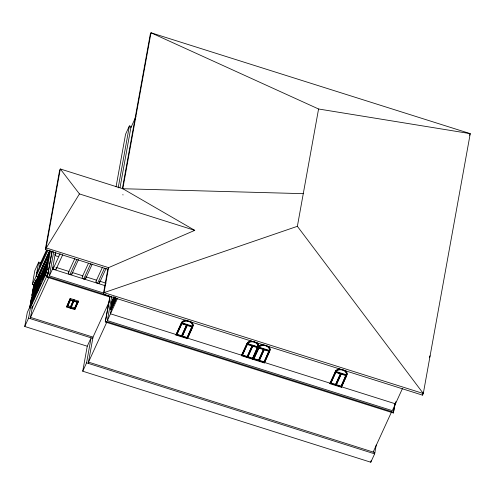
<?xml version="1.0" encoding="UTF-8"?>
<svg xmlns="http://www.w3.org/2000/svg" width="495" height="495" viewBox="0 0 495 495"><rect width="100%" height="100%" fill="white"/><g stroke="black" fill="none" stroke-linecap="round" stroke-linejoin="round"><path stroke-width="0.74" d="M40.571 277.113L40.293 277.602L40.961 275.591L40.441 277.293L40.64 276.445L39.959 276.235C39.817 275.406 40.058 276.142 40.101 276.099M39.885 276.823C40.145 276.878 39.724 276.278 39.823 276.983L40.819 277.429L42.112 273.704L42.793 273.914L42.52 275.418L41.84 275.201L42.112 273.704M40.67 276.099C40.318 277.237 41.394 275.226 40.052 275.734C40.132 277.169 40.516 275.195 40.027 276.086M376.231 445.03L374.635 453.847L370.798 462.225L82.739 371.213L87.256 346.222L24.75 326.477L27.281 312.481L45.744 272.151M49.636 250.946L34.037 285.027L32.336 284.489L34.867 270.493L38.703 262.115L40.906 262.814M29.669 307.822L31.278 298.918L33.561 293.931L34.242 294.141L33.165 300.075M31.928 295.305L33.802 284.922L36.092 279.935L36.766 280.145L34.891 290.534L32.608 295.521L31.928 295.305L34.211 290.317L36.092 279.935M29.706 308.001L31.346 298.937L33.388 294.476L31.748 303.54L33.561 293.931M34.891 290.534L34.143 290.299L35.918 280.479L33.877 284.941L32.101 294.76L32.781 294.977M30.176 306.386L30.443 304.914M30.709 303.441L31.371 299.76M33.369 288.709L31.507 299.017L47.743 263.55M33.635 287.236L33.901 285.764M31.154 303.584L31.958 299.135M32.608 295.521L34.483 285.139M24.75 326.477L28.586 318.099L32.026 299.147L34.068 294.692L33.245 299.221M32.918 294.222L34.557 285.151L36.599 280.696L34.959 289.761M38.703 262.115L36.172 276.111L38.622 276.835L49.71 252.617M33.728 299.06L35.256 290.577L47.823 263.13M40.262 278.444L36.809 285.992L36.129 285.776L37.787 276.581L49.729 250.507M30.282 318.638L32.559 306.04M33.747 299.481L37.867 276.649M39.507 267.578L40.175 263.903L46.518 250.049M37.942 276.618L36.5 284.582L39.352 278.357M35.43 293.622L35.813 291.499M36.809 285.992L37.063 284.576M37.571 281.748L38.214 278.209M35.176 295.899L36.092 290.831L46.864 267.306M38.622 276.835L37.181 284.798L39.718 279.26M42.23 276.055L40.479 279.873L39.804 279.656L40.07 278.159M122.339 188.843L150.245 34.415L150.994 32.775L470.25 133.644L423.293 393.513L422.538 395.152L103.288 294.29L107.805 269.292L45.299 249.548L59.561 170.614L60.31 168.974L122.816 188.725L194.752 230.354L108.553 267.653L46.047 247.908L60.31 168.974L79.448 193.929L194.752 230.354M42.657 274.669L41.976 274.453L41.277 275.975L40.776 275.863M49.605 250.786L45.113 275.647L46.808 276.185L47.062 274.787M46.01 272.287L46.276 270.839M46.536 269.391L46.796 267.944M47.056 266.496L47.322 265.048M48.801 256.843L48.541 258.291L40.305 276.278M49.457 253.223L49.717 251.776M46.505 272.596L48.207 273.135L32.181 308.137L30.48 307.599L46.505 272.596L50.434 250.854M395.425 402.534L393.346 412.985L105.28 321.973L109.797 296.981L47.291 277.237L52.055 250.897M47.291 277.237L52.136 251.386M103.783 293.077L49.37 275.882L53.738 251.677M55.564 252.042L52.489 269.063L49.37 275.882M66.578 306.974L70.179 298.491L78.389 301.09L78.21 302.086L74.782 309.567L66.578 306.974L70.179 298.491M67.444 306.727L70.451 300.162L77.338 302.334L74.33 308.899L67.444 306.727L70.333 299.815M70.271 307.618L73.161 300.713M70.934 307.828L73.823 300.917M73.668 299.599L70.061 308.076M74.33 299.803L70.723 308.286M74.33 308.899L77.22 301.993M74.782 309.567L78.389 301.09M116.065 186.788L125.551 134.293L129.387 125.916L131.082 126.454L120.044 187.556M82.739 371.213L86.575 362.841L91.086 337.844L87.256 346.222M118.187 187.883L129.387 125.916M88.271 363.373L93.01 337.132L109.185 301.808M105.28 321.973L110.119 296.276L109.797 296.981M402.528 388.371L392.325 410.658L107.353 320.624L111.734 296.387M116.443 298.33L111.202 309.777L110.527 309.567L112.056 301.09L113.906 297.05M116.22 298.528L111.505 308.831L110.824 308.62L112.179 301.121L114.067 297M111.462 308.366L110.478 313.799L180.31 335.864M112.866 300.57L113.534 296.895M111.629 308.131L112.136 305.335L115.595 297.78M112.476 303.435L112.86 301.337L114.741 297.217M191.559 321.991A5.989 4.238 10.2 0 1 193.112 325.196L192.648 327.189L187.419 338.642L175.904 335.004L182.16 321.738A5.989 4.238 10.2 0 1 185.891 320.197M192.512 325.128L186.968 337.974L176.777 334.75L181.9 323.266L181.807 323.761M181.25 323.062L175.904 335.004M181.708 322.759L181.801 322.257M181.968 322.394L182.055 321.892M183.565 321.329A5.389 3.805 10.2 0 0 182.667 322.016L176.777 334.75M181.622 335.759L181.529 336.254L186.652 324.763L181.622 335.759L176.863 334.255M187.017 325.667L182.21 336.47L187.24 325.481M186.968 337.974L192.091 326.483L191.998 326.985M187.419 338.642L192.753 326.694L192.66 327.195L181.145 323.557L182.073 322.239A5.989 4.238 10.2 0 1 188.873 321.069A5.989 4.238 10.2 0 1 193.019 325.698M192.871 326.285L193.069 325.37M268.525 346.308A5.989 4.238 10.2 0 1 270.078 349.513L269.614 351.506L264.392 362.959L241.418 355.701L247.679 342.441A5.989 4.238 10.2 0 1 251.404 340.894M257.907 344.817A5.389 3.805 10.2 0 1 258.025 345.826L252.481 358.671L242.29 355.453L247.413 343.963M246.751 343.753L241.418 355.701M247.228 343.462L247.314 342.961M247.481 343.091L247.574 342.589M248.187 342.713L242.29 355.453M252.172 345.467L247.048 356.957L252.079 345.968M252.537 346.364L247.729 357.167L252.759 346.178M252.481 358.671L257.604 347.181L257.511 347.682M253.743 359.073L259.547 346.834A5.389 3.805 10.2 0 1 265.66 345.782A5.389 3.805 10.2 0 1 269.391 349.946L263.934 362.291L253.743 359.073L258.866 347.583L258.774 348.084M258.39 346.989L258.582 346.073M258.681 347.075L258.767 346.58M258.935 346.71L259.027 346.209M259.343 346.76L258.953 347.688L269.144 350.912L269.478 349.445A5.389 3.805 10.2 0 0 269.36 348.437M258.594 360.075L258.501 360.57L263.625 349.086L258.594 360.075L253.836 358.572M263.99 349.984L259.182 360.787L264.212 349.798M263.934 362.291L269.057 350.8L268.964 351.302M264.392 362.959L269.719 351.011L269.633 351.512L246.659 344.254L247.587 342.936A5.989 4.238 10.2 0 1 253.892 341.624M269.843 350.602L270.035 349.687M107.805 269.292L108.553 267.653L104.037 292.644L423.293 393.513L297.371 226.314L318.57 108.993L150.994 32.775L122.816 188.725L303.268 193.669M345.529 370.631A5.989 4.238 10.2 0 1 347.082 373.843L346.618 375.835L341.389 387.288L329.874 383.65L336.13 370.384A5.989 4.238 10.2 0 1 339.861 368.843M345.887 371.776A5.389 3.805 10.2 0 1 346.481 373.775L340.937 386.62L330.747 383.396L335.87 371.912L339.267 372.982M335.22 371.702L329.874 383.65M335.684 371.405L335.771 370.904M335.938 371.04L336.025 370.538M335.777 372.407L335.87 371.912M336.637 370.662L330.747 383.396M335.591 384.405L335.505 384.9L340.622 373.409L335.591 384.405L330.839 382.901M340.987 374.313L336.179 385.116L341.216 374.127M340.937 386.62L346.061 375.13M341.389 387.288L346.723 375.34L346.63 375.841L335.115 372.197L336.043 370.885A5.989 4.238 10.2 0 1 342.843 369.716A5.989 4.238 10.2 0 1 346.989 374.344M346.84 374.932L347.038 374.016M370.798 462.225L371.071 460.727M393.346 412.985L394.973 403.988M395.851 401.624L395.449 403.84L341.482 386.787M422.538 395.152L423.083 392.139M40.565 277.045L40.664 276.618L39.916 276.482M40.052 275.734L40.021 276.074M45.299 249.548L79.448 193.929M36.748 272.924L47.242 250M32.336 284.489L47.941 250.408M38.783 276.111L48.522 254.838M39.148 277.862L40.008 275.981M39.012 278.611L39.872 276.736M36.129 285.776L39.897 277.54M40.528 276.167L48.38 259.015M40.293 277.274L40.937 275.87M42.248 273.729L47 263.346M41.518 275.696L47.805 261.973M39.804 279.656L41.84 275.201M36.253 290.107L45.992 268.835M35.238 295.812L33.976 298.578L35.411 290.615L36.092 290.831M36.191 293.733L38.406 288.894M39.043 287.508L40.943 283.357M42.527 279.898L45.695 272.974M37.682 290.85L38.313 289.476M55.155 254.306L55.786 252.933M48.9 277.212L30.511 317.388L93.01 337.132M60.13 253.613L53.175 268.81L52.489 269.063L104.829 285.596M56.114 269.144L62.76 254.64M130.859 127.704L135.933 116.622M68.477 272.349L74.801 258.538M69.919 274.57L76.836 259.46M71.843 274.137L78.476 259.64M82.3 276.711L88.277 263.662M83.742 278.939L90.659 263.829M85.66 278.506L92.268 264.076M96.123 281.08L102.515 267.114M97.565 283.301L104.476 268.197M99.483 282.868L106.147 268.321M103.288 294.29L104.037 292.644L297.371 226.314M112.736 301.306L114.277 297.94M111.548 304.623L114.692 297.749M114.914 297.563L111.455 305.118L112.136 305.335M113.169 302.773L115.057 298.652M110.824 308.62L115.855 297.631L110.527 309.567M107.353 320.624L117.556 298.337M106.889 321.954L88.5 362.123L374.864 452.597M252.871 359.321L259.04 346.556A5.989 4.238 10.2 0 1 265.84 345.386A5.989 4.238 10.2 0 1 269.992 350.014M252.939 359.339L258.18 347.892L258.625 345.9A5.989 4.238 10.2 0 0 257.072 342.689M469.501 135.284L470.25 133.644L318.57 108.993M373.162 452.065L391.557 411.889M429.357 357.44L430.106 355.794M40.819 277.429L39.934 278.908L40.615 279.124M258.272 347.298L259.132 346.055A5.989 4.238 10.2 0 1 262.857 344.514M55.892 267.801L56.578 267.548L68.947 271.452M72.579 272.603L82.764 275.82M85.678 276.742L96.587 280.189M99.495 281.111L106.048 283.177M38.474 263.365L40.175 263.903M47.136 269.101L48.838 269.639M47.619 276.532L109.383 296.047M182.08 322.87L192.27 326.094L192.178 326.589L181.987 323.371L182.575 322.517A5.389 3.805 10.2 0 1 188.694 321.465A5.389 3.805 10.2 0 1 192.419 325.623M247.593 343.573L257.784 346.791L257.691 347.292L247.5 344.068L248.094 343.214A5.389 3.805 10.2 0 1 254.207 342.163A5.389 3.805 10.2 0 1 257.938 346.327M259.046 347.187L269.237 350.411M336.049 371.516L346.24 374.74L346.147 375.235L335.957 372.017L336.55 371.163A5.389 3.805 10.2 0 1 342.664 370.111A5.389 3.805 10.2 0 1 346.389 374.269M112.056 301.09L112.86 301.337M183.936 323.909L185.972 324.553M248.094 344.18L250.13 344.823M254.207 346.11L256.243 346.754M264.98 349.513L267.696 350.373M33.877 284.941L34.557 285.151M69.999 299.494L78.21 302.086M182.302 335.969L187.054 337.472M242.383 354.952L247.141 356.456M247.816 356.672L252.574 358.17M259.269 360.286L264.027 361.789M336.272 384.615L341.03 386.119M187.512 338.141L241.511 355.2M244.375 356.103L246.522 356.784M253.743 359.067L258.755 360.651M261.614 361.554L329.967 383.149M67.629 305.724L70.451 306.615M71.113 306.826L74.51 307.902M105.602 321.267L393.667 412.279M31.346 298.937L32.026 299.147M28.586 318.099L92.788 338.382M86.575 362.841L374.635 453.847M268.086 346.556A5.389 3.805 10.2 0 1 268.884 347.453M254.387 341.767A5.989 4.238 10.2 0 1 258.538 346.395M337.534 369.975A5.389 3.805 10.2 0 1 338.679 369.499M58.404 256.033A1.906 1.33 24.6 0 1 55.848 255.742A1.906 1.33 24.6 0 1 55.514 253.718M71.967 273.45A1.906 1.33 24.6 0 1 69.461 274.379A1.906 1.33 24.6 0 1 69.052 271.897M99.483 281.803A1.906 1.33 24.6 0 1 98.641 283.387A1.906 1.33 24.6 0 1 96.265 282.391A1.906 1.33 24.6 0 1 96.698 280.634M85.783 277.813A1.906 1.33 24.6 0 1 83.284 278.741A1.906 1.33 24.6 0 1 82.875 276.266M56.232 268.5A1.794 1.25 24.6 0 1 54.308 269.552A1.794 1.25 24.6 0 1 52.953 267.461M53.491 267.04A1.794 1.25 24.6 0 1 53.881 266.954M122.68 194.789A1.906 1.33 24.6 0 1 123.156 194.894M38.672 278.499L39.352 278.716L38.672 278.499M38.808 277.751L39.489 277.967L38.808 277.751"/></g></svg>
